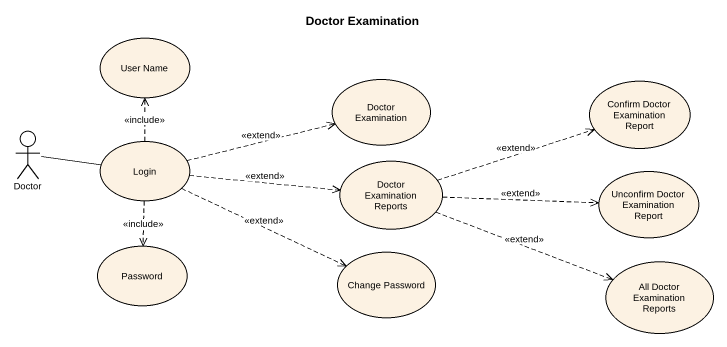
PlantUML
@startuml
title Doctor Examination
usecase "User Name" as User_Name
usecase "Doctor Examination" as Doctor_Examination
usecase "Confirm Doctor Examination Report" as Confirm_Doctor_Examination
actor Doctor
usecase Login
usecase "Doctor Examination Reports" as Doctor_Examination_Reports
usecase "Unconfirm Doctor Examination Report" as Unconfirm_Doctor
usecase Password
usecase "Change Password" as Change_Password
usecase "All Doctor Examination Reports" as All_Doctor_Examination
Doctor -right- Login
Login .up.> User_Name : <<include>>
Login .right.> Doctor_Examination : <<extend>>
Login .right.> Doctor_Examination_Reports : <<extend>>
Login ..> Password : <<include>>
Login .right.> Change_Password : <<extend>>
Doctor_Examination_Reports .right.> Confirm_Doctor_Examination : <<extend>>
Doctor_Examination_Reports .right.> Unconfirm_Doctor : <<extend>>
Doctor_Examination_Reports .right.> All_Doctor_Examination : <<extend>>
@enduml
